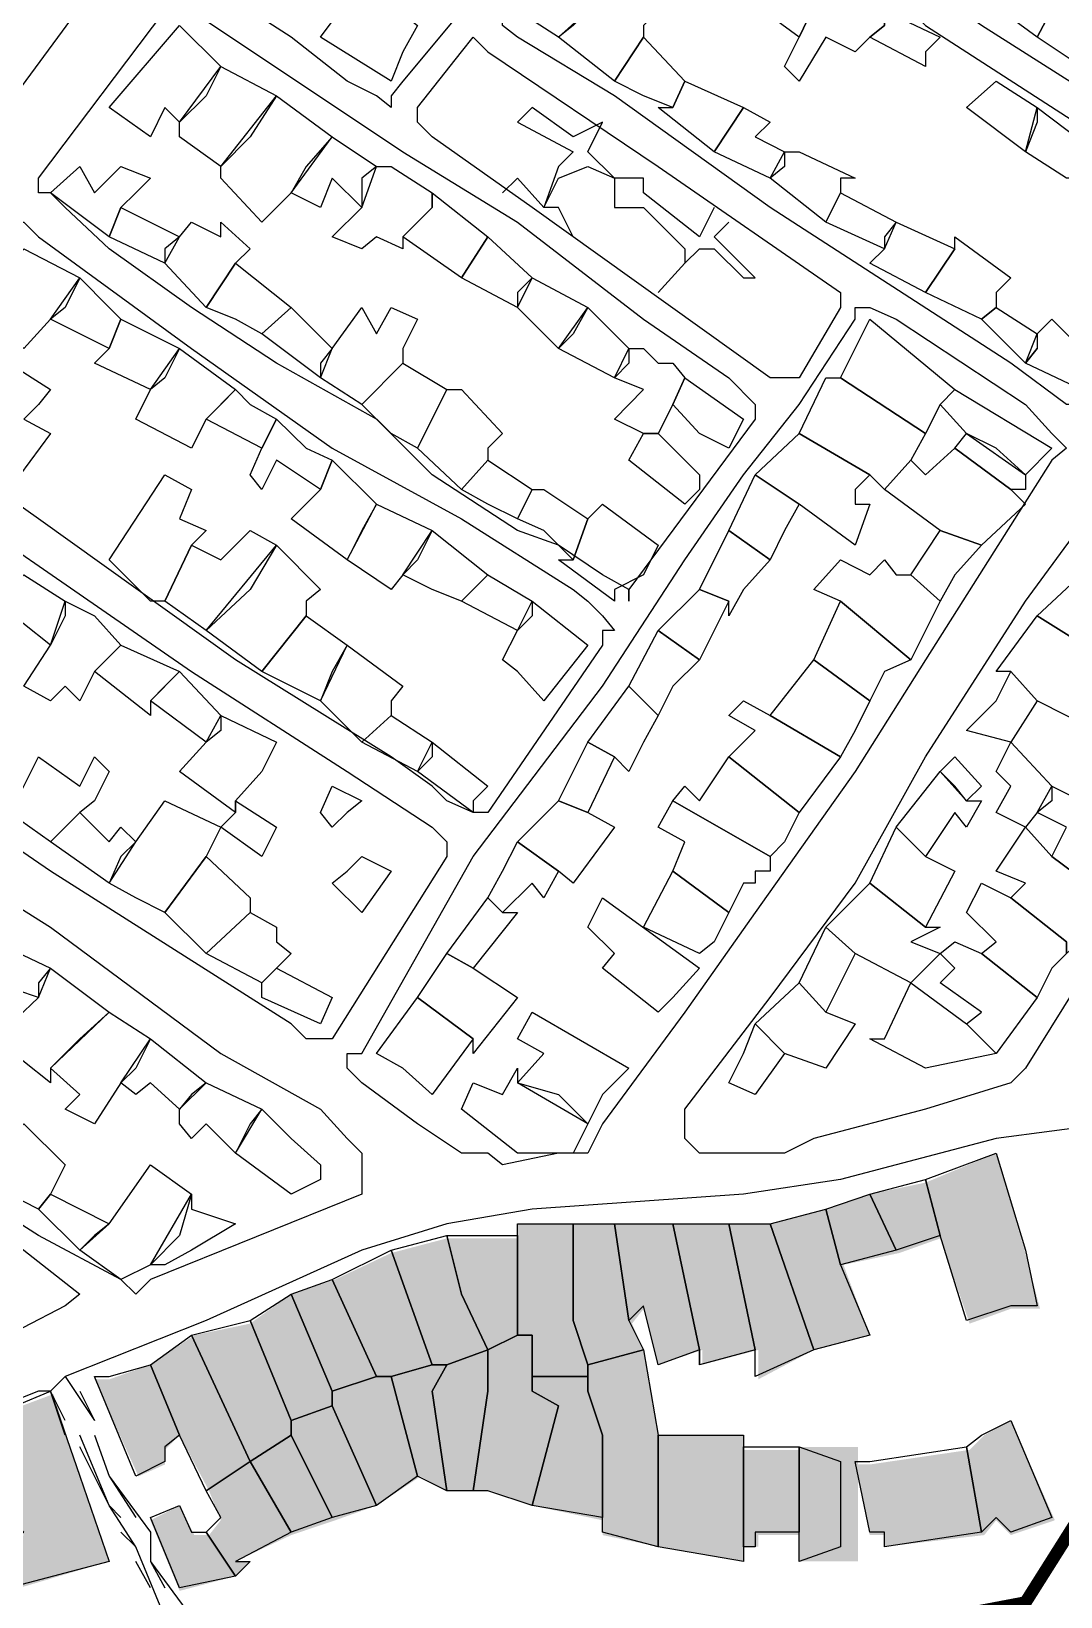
# Model space of a CAD drawing. Header units: millimetres. Extents: x -3588 to 75209, y -3737 to 38254.
# Drawn here: x 28178.4 to 28277.3, y 5004.8 to 5155.3 of the extents above; entities that cross this region are included whole.
import ezdxf

# ---------------------------------------------------------------- set-up
doc = ezdxf.new("R2010")
doc.units = ezdxf.units.MM
doc.layers.add('H', color=250, linetype='Continuous')
doc.layers.add('P', color=253, linetype='Continuous')

msp = doc.modelspace()

# ---------------------------------------------------------------- hatches: boundary and pattern name
at = {"layer": 'H', "linetype": 'Continuous'}
for points in [[(28265.756, 5039.272), (28264.332, 5044.633), (28271.117, 5047.45), (28273.934, 5037.863), (28275.342, 5032.502), (28272.526, 5032.502), (28268.573, 5031.078), (28265.756, 5039.272), (28265.756, 5039.272)], [(28261.803, 5037.863), (28256.442, 5036.727), (28255.017, 5042.088), (28258.97, 5043.513), (28261.803, 5037.863), (28261.803, 5037.863)], [(28265.756, 5039.272), (28261.803, 5037.863), (28258.97, 5043.513), (28264.332, 5044.633), (28265.756, 5039.272), (28265.756, 5039.272)], [(28256.442, 5036.727), (28258.97, 5029.958), (28253.609, 5028.549), (28249.656, 5040.68), (28255.017, 5042.088), (28256.442, 5036.727), (28256.442, 5036.727)], [(28231.876, 5027.125), (28231.876, 5025.717), (28226.515, 5025.717), (28226.515, 5029.958), (28225.107, 5029.958), (28225.107, 5039.272), (28225.107, 5040.68), (28230.468, 5040.68), (28230.468, 5031.078), (28231.876, 5027.125), (28231.876, 5027.125)], [(28234.693, 5040.68), (28236.117, 5031.078), (28237.237, 5028.549), (28231.876, 5027.125), (28230.468, 5031.078), (28230.468, 5040.68), (28234.693, 5040.68), (28234.693, 5040.68)], [(28234.693, 5040.68), (28240.054, 5040.68), (28242.887, 5028.549), (28238.646, 5027.125), (28237.237, 5032.502), (28236.117, 5031.078), (28234.693, 5040.68), (28234.693, 5040.68)], [(28248.248, 5028.549), (28242.887, 5027.125), (28242.887, 5028.549), (28240.054, 5040.68), (28245.431, 5040.68), (28248.248, 5028.549), (28248.248, 5028.549)], [(28253.609, 5028.549), (28248.248, 5025.717), (28248.248, 5028.549), (28245.431, 5040.68), (28249.656, 5040.68), (28253.609, 5028.549), (28253.609, 5028.549)], [(28222.562, 5028.549), (28218.321, 5027.125), (28216.913, 5027.125), (28212.96, 5037.863), (28218.321, 5039.272), (28219.729, 5033.911), (28222.562, 5028.549), (28222.562, 5028.549)], [(28225.107, 5039.272), (28225.107, 5029.958), (28222.562, 5028.549), (28219.729, 5033.911), (28218.321, 5039.272), (28225.107, 5039.272), (28225.107, 5039.272)], [(28216.913, 5027.125), (28212.96, 5025.717), (28211.551, 5025.717), (28207.598, 5035.319), (28212.96, 5037.863), (28216.913, 5027.125), (28216.913, 5027.125)], [(28211.551, 5025.717), (28207.598, 5024.308), (28203.357, 5033.911), (28207.598, 5035.319), (28211.551, 5025.717), (28211.551, 5025.717)], [(28207.598, 5024.308), (28207.598, 5023.188), (28203.357, 5021.764), (28199.405, 5031.078), (28203.357, 5033.911), (28207.598, 5024.308), (28207.598, 5024.308)], [(28189.818, 5027.125), (28194.043, 5029.958), (28199.405, 5017.539), (28195.468, 5014.994), (28192.635, 5020.355), (28189.818, 5027.125), (28189.818, 5027.125)], [(28199.405, 5031.078), (28203.357, 5021.764), (28203.357, 5020.355), (28199.405, 5017.539), (28194.043, 5029.958), (28199.405, 5031.078), (28199.405, 5031.078)], [(28226.515, 5025.717), (28226.515, 5024.308), (28229.332, 5023.188), (28226.515, 5013.586), (28222.562, 5014.994), (28221.154, 5014.994), (28222.562, 5024.308), (28222.562, 5028.549), (28225.107, 5029.958), (28226.515, 5029.958), (28226.515, 5025.717), (28226.515, 5025.717)], [(28222.562, 5028.549), (28222.562, 5024.308), (28221.154, 5014.994), (28218.321, 5014.994), (28216.913, 5024.308), (28218.321, 5027.125), (28222.562, 5028.549), (28222.562, 5028.549)], [(28238.646, 5020.355), (28238.646, 5009.633), (28233.284, 5010.753), (28233.284, 5012.178), (28233.284, 5014.994), (28233.284, 5020.355), (28231.876, 5024.308), (28231.876, 5025.717), (28231.876, 5027.125), (28237.237, 5028.549), (28238.646, 5020.355), (28238.646, 5020.355)], [(28242.887, 5027.125), (28242.887, 5028.549), (28242.887, 5027.125), (28242.887, 5027.125)], [(28189.818, 5027.125), (28192.635, 5020.355), (28191.227, 5018.947), (28191.227, 5017.539), (28188.682, 5016.402), (28184.457, 5025.717), (28185.865, 5025.717), (28189.818, 5027.125), (28189.818, 5027.125)], [(28216.913, 5027.125), (28218.321, 5027.125), (28216.913, 5024.308), (28218.321, 5014.994), (28215.792, 5016.402), (28212.96, 5025.717), (28216.913, 5027.125), (28216.913, 5027.125)], [(28212.96, 5025.717), (28215.792, 5016.402), (28211.551, 5013.586), (28207.598, 5023.188), (28207.598, 5024.308), (28211.551, 5025.717), (28212.96, 5025.717), (28212.96, 5025.717)], [(28233.284, 5012.178), (28226.515, 5013.586), (28229.332, 5023.188), (28226.515, 5024.308), (28226.515, 5025.717), (28231.876, 5025.717), (28231.876, 5024.308), (28233.284, 5020.355), (28233.284, 5014.994), (28233.284, 5012.178), (28233.284, 5012.178)], [(28185.865, 5008.225), (28176.263, 5005.392), (28175.143, 5009.633), (28177.672, 5010.753), (28176.263, 5012.178), (28173.719, 5021.764), (28180.504, 5024.308), (28183.033, 5016.402), (28185.865, 5008.225), (28185.865, 5008.225)], [(28211.551, 5013.586), (28207.598, 5012.178), (28203.357, 5020.355), (28203.357, 5021.764), (28207.598, 5023.188), (28211.551, 5013.586), (28211.551, 5013.586)], [(28268.573, 5018.947), (28269.981, 5020.355), (28272.526, 5021.764), (28276.767, 5012.178), (28272.526, 5010.753), (28271.117, 5012.178), (28269.981, 5010.753), (28268.573, 5018.947), (28268.573, 5018.947)], [(28199.405, 5017.539), (28203.357, 5020.355), (28207.598, 5012.178), (28203.357, 5010.753), (28199.405, 5017.539), (28199.405, 5017.539)], [(28238.646, 5020.355), (28246.84, 5020.355), (28246.84, 5018.947), (28246.84, 5009.633), (28246.84, 5008.225), (28238.646, 5009.633), (28238.646, 5020.355), (28238.646, 5020.355)], [(28252.201, 5010.753), (28248.248, 5010.753), (28248.248, 5009.633), (28246.84, 5009.633), (28246.84, 5018.947), (28252.201, 5018.947), (28252.201, 5010.753), (28252.201, 5010.753)], [(28252.201, 5008.225), (28257.85, 5008.225), (28257.85, 5019.235), (28252.201, 5019.235), (28252.201, 5008.225)], [(28268.573, 5018.947), (28269.981, 5010.753), (28260.379, 5009.633), (28260.379, 5010.753), (28258.97, 5010.753), (28257.562, 5017.539), (28258.97, 5017.539), (28268.573, 5018.947), (28268.573, 5018.947)], [(28195.468, 5014.994), (28199.405, 5017.539), (28203.357, 5010.753), (28197.996, 5008.225), (28199.405, 5008.225), (28197.996, 5006.8), (28195.468, 5010.753), (28196.588, 5012.178), (28195.468, 5014.994), (28195.468, 5014.994)], [(28189.818, 5012.178), (28192.635, 5013.586), (28194.043, 5010.753), (28195.468, 5010.753), (28197.996, 5006.8), (28192.635, 5005.392), (28189.818, 5012.178), (28189.818, 5012.178)]]:
    msp.add_hatch(color=256, dxfattribs=at).paths.add_polyline_path(points)

# ---------------------------------------------------------------- linework, layer by layer
at = {"layer": 'P'}
for points in [[(28203.357, 5154.723), (28199.405, 5157.267), (28193.771, 5160.084), (28193.771, 5161.508), (28193.771, 5162.628), (28199.405, 5172.231), (28208.735, 5185.786), (28218.321, 5200.733), (28227.635, 5212.88), (28229.059, 5212.88), (28230.468, 5212.88), (28231.876, 5212.88), (28246.84, 5202.158), (28247.96, 5200.733), (28247.96, 5199.325), (28246.84, 5197.917), (28233.284, 5179), (28219.729, 5157.267), (28214.096, 5150.498), (28212.96, 5149.073), (28212.96, 5147.953), (28211.551, 5149.073), (28208.735, 5150.498), (28203.357, 5154.723)], [(28172.31, 5143.712), (28155.938, 5155.859), (28154.53, 5155.859), (28154.53, 5157.267), (28162.708, 5168.278), (28177.672, 5189.723), (28189.818, 5208.927), (28191.227, 5208.927), (28192.635, 5208.927), (28197.996, 5204.686), (28207.31, 5197.917), (28208.735, 5196.508), (28208.735, 5195.372), (28206.19, 5189.723), (28196.588, 5176.184), (28189.818, 5166.869), (28174.855, 5146.545), (28173.447, 5143.712), (28172.31, 5143.712)], [(28294.259, 5141.183), (28292.85, 5141.183), (28269.709, 5155.859), (28238.646, 5177.592), (28238.646, 5179), (28250.792, 5196.508), (28250.792, 5197.917), (28252.201, 5197.917), (28254.745, 5196.508), (28260.379, 5192.555), (28290.034, 5170.822), (28306.405, 5160.084), (28307.814, 5158.675), (28295.395, 5141.183), (28294.259, 5141.183)], [(28257.562, 5162.628), (28264.332, 5155.859), (28291.442, 5138.351), (28292.85, 5136.942), (28291.442, 5136.942), (28280.703, 5120.859), (28280.703, 5119.434), (28279.295, 5119.434), (28277.887, 5119.434), (28272.526, 5123.387), (28249.384, 5138.351), (28234.421, 5149.073), (28225.107, 5154.723), (28223.682, 5155.859), (28223.682, 5157.267), (28223.682, 5158.675), (28235.829, 5176.184), (28237.237, 5176.184), (28249.384, 5168.278), (28257.562, 5162.628)], [(28276.478, 5164.037), (28275.07, 5162.628), (28279.295, 5161.508), (28277.887, 5160.084), (28275.07, 5154.723), (28269.709, 5158.675), (28273.934, 5164.037), (28275.07, 5166.869), (28276.478, 5165.461), (28276.478, 5164.037)], [(28254.745, 5160.084), (28252.201, 5154.723), (28246.84, 5158.675), (28250.792, 5164.037), (28250.792, 5165.461), (28256.154, 5161.508), (28254.745, 5160.084)], [(28260.379, 5157.267), (28260.379, 5155.859), (28258.97, 5154.723), (28257.562, 5153.314), (28254.745, 5154.723), (28252.201, 5150.498), (28250.792, 5151.906), (28252.201, 5154.723), (28254.745, 5160.084), (28256.154, 5161.508), (28260.379, 5157.267)], [(28214.096, 5153.314), (28212.96, 5150.498), (28206.19, 5154.723), (28210.143, 5160.084), (28215.504, 5155.859), (28214.096, 5153.314)], [(28230.468, 5155.859), (28229.059, 5154.723), (28225.107, 5157.267), (28226.515, 5160.084), (28231.876, 5157.267), (28230.468, 5155.859)], [(28237.237, 5155.859), (28237.237, 5154.723), (28234.421, 5150.498), (28229.059, 5154.723), (28231.876, 5157.267), (28233.284, 5160.084), (28238.646, 5157.267), (28237.237, 5155.859)], [(28280.703, 5154.723), (28279.295, 5151.906), (28275.07, 5154.723), (28277.887, 5160.084), (28283.248, 5157.267), (28280.703, 5154.723)], [(28229.059, 5105.895), (28225.107, 5107.304), (28216.913, 5112.665), (28211.551, 5118.026), (28201.949, 5123.387), (28193.771, 5128.749), (28185.865, 5134.398), (28181.624, 5138.351), (28180.216, 5139.759), (28179.08, 5139.759), (28179.08, 5141.183), (28191.227, 5157.267)], [(28193.771, 5157.267), (28214.096, 5143.712), (28225.107, 5136.942), (28237.237, 5127.628), (28245.431, 5121.979), (28247.96, 5119.434), (28247.96, 5118.026), (28235.829, 5101.654), (28235.829, 5100.534), (28235.829, 5101.654), (28233.284, 5103.063), (28229.059, 5105.895)], [(28264.332, 5153.314), (28264.332, 5151.906), (28258.97, 5154.723), (28260.379, 5155.859), (28260.379, 5157.267), (28265.756, 5154.723), (28264.332, 5153.314)], [(28195.18, 5149.073), (28192.635, 5146.545), (28191.227, 5147.953), (28189.818, 5145.136), (28185.865, 5147.953), (28192.635, 5155.859), (28196.588, 5151.906), (28195.18, 5149.073)], [(28250.792, 5121.979), (28249.384, 5121.979), (28226.515, 5138.351), (28216.913, 5145.136), (28215.504, 5146.545), (28215.504, 5147.953), (28219.729, 5153.314), (28220.866, 5154.723), (28222.274, 5153.314), (28238.646, 5142.304), (28256.154, 5130.173), (28256.154, 5128.749), (28252.201, 5121.979), (28250.792, 5121.979)], [(28237.237, 5149.073), (28234.421, 5150.498), (28237.237, 5154.723), (28241.19, 5150.498), (28240.054, 5147.953), (28237.237, 5149.073)], [(28199.405, 5145.136), (28196.588, 5142.304), (28192.635, 5145.136), (28192.635, 5146.545), (28196.588, 5151.906), (28201.949, 5149.073), (28199.405, 5145.136)], [(28244.007, 5143.712), (28238.646, 5147.953), (28240.054, 5147.953), (28241.19, 5150.498), (28246.84, 5147.953), (28244.007, 5143.712)], [(28275.07, 5146.545), (28273.934, 5143.712), (28268.285, 5147.953), (28271.117, 5150.498), (28275.07, 5147.953), (28275.07, 5146.545)], [(28204.782, 5142.304), (28203.357, 5139.759), (28200.541, 5136.942), (28196.588, 5141.183), (28196.588, 5142.304), (28201.949, 5149.073), (28207.31, 5145.136), (28204.782, 5142.304)], [(28233.284, 5146.545), (28230.468, 5145.136), (28226.515, 5147.953), (28225.107, 5146.545), (28230.468, 5143.712), (28229.059, 5142.304), (28227.635, 5138.351), (28225.107, 5141.183), (28223.682, 5139.759)], [(28250.792, 5142.304), (28249.384, 5141.183), (28244.007, 5143.712), (28246.84, 5147.953), (28249.384, 5146.545), (28247.96, 5145.136), (28250.792, 5143.712), (28250.792, 5142.304)], [(28279.295, 5142.304), (28279.295, 5141.183), (28277.887, 5141.183), (28273.934, 5143.712), (28275.07, 5147.953), (28280.703, 5143.712), (28279.295, 5142.304)], [(28244.007, 5138.351), (28242.599, 5135.534), (28237.237, 5139.759), (28237.237, 5141.183), (28234.421, 5141.183), (28231.876, 5143.712), (28233.284, 5146.545)], [(28210.143, 5141.183), (28210.143, 5138.351), (28207.31, 5141.183), (28206.19, 5138.351), (28203.357, 5139.759), (28207.31, 5145.136), (28211.551, 5142.304), (28210.143, 5141.183)], [(28256.154, 5141.183), (28256.154, 5139.759), (28254.745, 5136.942), (28249.384, 5141.183), (28250.792, 5143.712), (28252.201, 5143.712), (28257.562, 5141.183), (28256.154, 5141.183)], [(28188.41, 5139.759), (28186.986, 5138.351), (28185.865, 5135.534), (28180.216, 5139.759), (28183.033, 5142.304), (28184.457, 5139.759), (28186.986, 5142.304), (28189.818, 5141.183), (28188.41, 5139.759)], [(28215.504, 5136.942), (28214.096, 5135.534), (28214.096, 5134.398), (28211.551, 5135.534), (28210.143, 5134.398), (28207.31, 5135.534), (28210.143, 5138.351), (28211.551, 5142.304), (28212.96, 5142.304), (28216.913, 5139.759), (28216.913, 5138.351), (28215.504, 5136.942)], [(28230.468, 5135.534), (28229.059, 5138.351), (28227.635, 5138.351), (28229.059, 5141.183), (28231.876, 5142.304), (28234.421, 5141.183), (28234.421, 5139.759), (28234.421, 5138.351), (28237.237, 5138.351), (28241.19, 5134.398), (28241.19, 5132.99)], [(28219.729, 5131.581), (28214.096, 5135.534), (28216.913, 5138.351), (28216.913, 5139.759), (28222.274, 5135.534), (28219.729, 5131.581)], [(28260.379, 5135.534), (28260.379, 5134.398), (28254.745, 5136.942), (28256.154, 5139.759), (28261.515, 5136.942), (28260.379, 5135.534)], [(28191.227, 5134.398), (28191.227, 5132.99), (28185.865, 5135.534), (28186.986, 5138.351), (28192.635, 5135.534), (28191.227, 5134.398)], [(28233.284, 5099.11), (28234.421, 5097.701), (28233.284, 5097.701), (28233.284, 5096.293), (28222.274, 5080.209), (28220.866, 5080.209), (28218.321, 5081.33), (28216.913, 5082.738), (28212.96, 5085.571), (28197.996, 5094.885), (28179.08, 5108.424), (28165.541, 5118.026), (28164.132, 5119.434), (28165.541, 5120.859), (28176.263, 5136.942), (28177.672, 5136.942), (28179.08, 5135.534), (28193.771, 5124.812), (28207.31, 5115.209), (28219.729, 5108.424), (28230.468, 5101.654), (28231.876, 5100.534), (28233.284, 5099.11)], [(28199.405, 5134.398), (28197.996, 5132.99), (28195.18, 5128.749), (28191.227, 5132.99), (28192.635, 5135.534), (28193.771, 5136.942), (28196.588, 5135.534), (28196.588, 5136.942), (28199.405, 5134.398)], [(28241.19, 5132.99), (28242.599, 5134.398), (28244.007, 5134.398), (28246.84, 5131.581), (28247.96, 5131.581), (28244.007, 5135.534), (28245.431, 5136.942)], [(28264.332, 5130.173), (28258.97, 5132.99), (28260.379, 5134.398), (28261.515, 5136.942), (28267.164, 5134.398), (28264.332, 5130.173)], [(28225.107, 5130.173), (28225.107, 5128.749), (28219.729, 5131.581), (28222.274, 5135.534), (28226.515, 5131.581), (28225.107, 5130.173)], [(28271.117, 5130.173), (28271.117, 5128.749), (28269.709, 5127.628), (28264.332, 5130.173), (28267.164, 5134.398), (28267.164, 5135.534), (28272.526, 5131.581), (28271.117, 5130.173)], [(28181.624, 5128.749), (28180.216, 5127.628), (28177.672, 5124.812), (28173.447, 5128.749), (28177.672, 5134.398), (28183.033, 5131.581), (28181.624, 5128.749)], [(28197.996, 5127.628), (28195.18, 5128.749), (28197.996, 5132.99), (28203.357, 5128.749), (28200.541, 5126.22), (28197.996, 5127.628)], [(28241.19, 5132.99), (28238.646, 5130.173)], [(28185.865, 5128.749), (28186.986, 5127.628), (28185.865, 5124.812), (28180.216, 5127.628), (28183.033, 5131.581), (28185.865, 5128.749)], [(28230.468, 5126.22), (28229.059, 5124.812), (28225.107, 5128.749), (28226.515, 5131.581), (28231.876, 5128.749), (28230.468, 5126.22)], [(28206.19, 5123.387), (28206.19, 5121.979), (28200.541, 5126.22), (28203.357, 5128.749), (28207.31, 5124.812), (28206.19, 5123.387)], [(28214.096, 5124.812), (28214.096, 5123.387), (28210.143, 5119.434), (28206.19, 5121.979), (28207.31, 5124.812), (28210.143, 5128.749), (28211.551, 5126.22), (28212.96, 5128.749), (28215.504, 5127.628), (28214.096, 5124.812)], [(28222.274, 5047.45), (28220.866, 5047.45), (28219.729, 5047.45), (28215.504, 5050.282), (28210.143, 5054.235), (28208.735, 5055.644), (28208.735, 5057.052), (28210.143, 5057.052), (28220.866, 5075.968), (28233.284, 5092.34), (28241.19, 5104.487), (28246.84, 5112.665), (28252.201, 5119.434), (28257.562, 5127.628), (28257.562, 5128.749), (28258.97, 5128.749), (28261.515, 5127.628), (28273.934, 5119.434), (28276.478, 5116.618), (28277.887, 5115.209), (28276.478, 5114.073), (28264.332, 5094.885), (28257.562, 5084.162), (28247.96, 5070.607), (28241.19, 5061.005), (28233.284, 5050.282), (28231.876, 5047.45), (28229.059, 5047.45), (28223.682, 5046.329), (28222.274, 5047.45)], [(28235.829, 5123.387), (28234.421, 5121.979), (28229.059, 5124.812), (28231.876, 5128.749), (28235.829, 5124.812), (28235.829, 5123.387)], [(28275.07, 5124.812), (28273.934, 5123.387), (28269.709, 5127.628), (28271.117, 5128.749), (28275.07, 5126.22), (28275.07, 5124.812)], [(28191.227, 5121.979), (28189.818, 5120.859), (28184.457, 5123.387), (28185.865, 5124.812), (28186.986, 5127.628), (28192.635, 5124.812), (28191.227, 5121.979)], [(28257.562, 5124.812), (28258.97, 5127.628), (28267.164, 5120.859), (28265.756, 5119.434), (28264.332, 5116.618), (28256.154, 5121.979), (28257.562, 5124.812)], [(28279.295, 5124.812), (28281.84, 5123.387), (28279.295, 5120.859), (28273.934, 5123.387), (28275.07, 5124.812), (28273.934, 5123.387), (28275.07, 5126.22), (28276.478, 5127.628), (28279.295, 5124.812)], [(28196.588, 5119.434), (28195.18, 5118.026), (28193.771, 5115.209), (28188.41, 5118.026), (28189.818, 5120.859), (28192.635, 5124.812), (28197.996, 5120.859), (28196.588, 5119.434)], [(28237.237, 5124.812), (28238.646, 5123.387), (28240.054, 5123.387), (28241.19, 5121.979), (28240.054, 5119.434), (28238.646, 5116.618), (28237.237, 5116.618), (28234.421, 5118.026), (28237.237, 5120.859), (28234.421, 5121.979), (28235.829, 5124.812), (28237.237, 5124.812)], [(28179.08, 5119.434), (28177.672, 5118.026), (28180.216, 5116.618), (28176.263, 5111.256), (28170.902, 5115.209), (28173.447, 5118.026), (28176.263, 5123.387), (28180.216, 5120.859), (28179.08, 5119.434)], [(28212.96, 5116.618), (28210.143, 5119.434), (28214.096, 5123.387), (28218.321, 5120.859), (28215.504, 5115.209), (28212.96, 5116.618)], [(28242.599, 5116.618), (28240.054, 5119.434), (28241.19, 5121.979), (28246.84, 5118.026), (28245.431, 5115.209), (28242.599, 5116.618)], [(28262.923, 5114.073), (28260.379, 5111.256), (28258.97, 5112.665), (28252.201, 5116.618), (28254.745, 5121.979), (28256.154, 5121.979), (28264.332, 5116.618), (28262.923, 5114.073)], [(28199.405, 5119.434), (28201.949, 5118.026), (28200.541, 5115.209), (28195.18, 5118.026), (28197.996, 5120.859), (28199.405, 5119.434)], [(28222.274, 5115.209), (28222.274, 5114.073), (28219.729, 5111.256), (28215.504, 5115.209), (28218.321, 5120.859), (28219.729, 5120.859), (28223.682, 5116.618), (28222.274, 5115.209)], [(28271.117, 5115.209), (28268.285, 5116.618), (28265.756, 5119.434), (28267.164, 5120.859), (28276.478, 5115.209), (28273.934, 5112.665), (28271.117, 5115.209)], [(28204.782, 5115.209), (28207.31, 5114.073), (28206.19, 5111.256), (28201.949, 5114.073), (28200.541, 5111.256), (28199.405, 5112.665), (28200.541, 5115.209), (28201.949, 5118.026), (28204.782, 5115.209)], [(28242.599, 5111.256), (28241.19, 5109.848), (28235.829, 5114.073), (28237.237, 5116.618), (28238.646, 5116.618), (28242.599, 5112.665), (28242.599, 5111.256)], [(28257.562, 5111.256), (28257.562, 5109.848), (28258.97, 5109.848), (28257.562, 5105.895), (28252.201, 5109.848), (28247.96, 5112.665), (28252.201, 5116.618), (28258.97, 5112.665), (28257.562, 5111.256)], [(28273.934, 5111.256), (28272.526, 5111.256), (28267.164, 5115.209), (28268.285, 5116.618), (28273.934, 5112.665), (28273.934, 5111.256)], [(28149.169, 5094.885), (28149.169, 5096.293), (28151.986, 5100.534), (28161.3, 5115.209), (28162.708, 5115.209), (28193.771, 5093.748), (28208.735, 5084.162), (28216.913, 5078.785), (28218.321, 5077.377), (28218.321, 5075.968), (28207.31, 5058.46), (28206.19, 5058.46), (28204.782, 5058.46), (28203.357, 5059.885), (28180.216, 5074.56), (28150.577, 5094.885), (28149.169, 5094.885)], [(28272.526, 5111.256), (28273.934, 5109.848), (28269.709, 5105.895), (28265.756, 5107.304), (28260.379, 5111.256), (28262.923, 5114.073), (28264.332, 5112.665), (28267.164, 5115.209), (28272.526, 5111.256)], [(28191.227, 5100.534), (28189.818, 5100.534), (28185.865, 5104.487), (28191.227, 5112.665), (28193.771, 5111.256), (28192.635, 5108.424), (28195.18, 5107.304), (28193.771, 5105.895), (28191.227, 5100.534)], [(28210.143, 5107.304), (28208.735, 5104.487), (28203.357, 5108.424), (28206.19, 5111.256), (28207.31, 5114.073), (28211.551, 5109.848), (28210.143, 5107.304)], [(28222.274, 5109.848), (28219.729, 5111.256), (28222.274, 5114.073), (28226.515, 5111.256), (28225.107, 5108.424), (28222.274, 5109.848)], [(28250.792, 5107.304), (28249.384, 5104.487), (28245.431, 5107.304), (28247.96, 5112.665), (28252.201, 5109.848), (28250.792, 5107.304)], [(28227.635, 5107.304), (28225.107, 5108.424), (28226.515, 5111.256), (28227.635, 5111.256), (28231.876, 5108.424), (28230.468, 5104.487), (28227.635, 5107.304)], [(28287.489, 5077.377), (28273.934, 5055.644), (28272.526, 5054.235), (28264.332, 5051.691), (28253.609, 5048.874), (28250.792, 5047.45), (28245.431, 5047.45), (28244.007, 5047.45), (28242.599, 5047.45), (28241.19, 5048.874), (28241.19, 5050.282), (28241.19, 5051.691), (28249.384, 5062.413), (28257.562, 5073.424), (28264.332, 5085.571), (28273.934, 5100.534), (28281.84, 5111.256)], [(28215.504, 5104.487), (28214.096, 5103.063), (28212.96, 5101.654), (28208.735, 5104.487), (28211.551, 5109.848), (28216.913, 5107.304), (28215.504, 5104.487)], [(28237.237, 5103.063), (28234.421, 5101.654), (28234.421, 5100.534), (28229.059, 5104.487), (28230.468, 5104.487), (28231.876, 5108.424), (28233.284, 5109.848), (28238.646, 5105.895), (28237.237, 5103.063)], [(28199.405, 5101.654), (28195.18, 5097.701), (28191.227, 5100.534), (28193.771, 5105.895), (28196.588, 5104.487), (28199.405, 5107.304), (28201.949, 5105.895), (28199.405, 5101.654)], [(28220.866, 5101.654), (28219.729, 5100.534), (28216.913, 5101.654), (28214.096, 5103.063), (28216.913, 5107.304), (28222.274, 5103.063), (28220.866, 5101.654)], [(28246.84, 5101.654), (28245.431, 5099.11), (28245.431, 5100.534), (28242.599, 5101.654), (28245.431, 5107.304), (28249.384, 5104.487), (28246.84, 5101.654)], [(28267.164, 5103.063), (28265.756, 5100.534), (28262.923, 5103.063), (28265.756, 5107.304), (28269.709, 5105.895), (28267.164, 5103.063)], [(28204.782, 5100.534), (28204.782, 5099.11), (28200.541, 5093.748), (28195.18, 5097.701), (28201.949, 5105.895), (28206.19, 5101.654), (28204.782, 5100.534)], [(28261.515, 5103.063), (28262.923, 5103.063), (28265.756, 5100.534), (28262.923, 5094.885), (28256.154, 5100.534), (28253.609, 5101.654), (28256.154, 5104.487), (28258.97, 5103.063), (28260.379, 5104.487), (28261.515, 5103.063)], [(28181.624, 5099.11), (28180.216, 5096.293), (28174.855, 5100.534), (28177.672, 5103.063), (28181.624, 5100.534), (28181.624, 5099.11)], [(28226.515, 5099.11), (28225.107, 5097.701), (28219.729, 5100.534), (28222.274, 5103.063), (28226.515, 5100.534), (28226.515, 5099.11)], [(28281.84, 5100.534), (28284.656, 5099.11), (28281.84, 5094.885), (28275.07, 5099.11), (28279.295, 5103.063), (28281.84, 5100.534)], [(28244.007, 5097.701), (28242.599, 5094.885), (28238.646, 5097.701), (28242.599, 5101.654), (28245.431, 5100.534), (28244.007, 5097.701)], [(28184.457, 5099.11), (28186.986, 5096.293), (28184.457, 5093.748), (28183.033, 5090.932), (28181.624, 5092.34), (28180.216, 5090.932), (28177.672, 5092.34), (28180.216, 5096.293), (28181.624, 5100.534), (28184.457, 5099.11)], [(28207.31, 5093.748), (28206.19, 5090.932), (28200.541, 5093.748), (28204.782, 5099.11), (28208.735, 5096.293), (28207.31, 5093.748)], [(28225.107, 5093.748), (28223.682, 5094.885), (28225.107, 5097.701), (28226.515, 5100.534), (28231.876, 5096.293), (28227.635, 5090.932), (28225.107, 5093.748)], [(28260.379, 5093.748), (28258.97, 5090.932), (28253.609, 5094.885), (28256.154, 5100.534), (28262.923, 5094.885), (28260.379, 5093.748)], [(28281.84, 5090.932), (28280.703, 5088.099), (28275.07, 5090.932), (28272.526, 5093.748), (28271.117, 5093.748), (28275.07, 5099.11), (28281.84, 5094.885), (28283.248, 5092.34), (28281.84, 5090.932)], [(28240.054, 5092.34), (28238.646, 5089.523), (28235.829, 5092.34), (28238.646, 5097.701), (28242.599, 5094.885), (28240.054, 5092.34)], [(28191.227, 5092.34), (28189.818, 5090.932), (28189.818, 5089.523), (28184.457, 5093.748), (28186.986, 5096.293), (28192.635, 5093.748), (28191.227, 5092.34)], [(28212.96, 5090.932), (28212.96, 5089.523), (28210.143, 5086.979), (28206.19, 5090.932), (28208.735, 5096.293), (28214.096, 5092.34), (28212.96, 5090.932)], [(28257.562, 5088.099), (28256.154, 5085.571), (28249.384, 5089.523), (28253.609, 5094.885), (28258.97, 5090.932), (28257.562, 5088.099)], [(28196.588, 5088.099), (28195.18, 5086.979), (28189.818, 5090.932), (28192.635, 5093.748), (28196.588, 5089.523), (28196.588, 5088.099)], [(28271.117, 5090.932), (28272.526, 5093.748), (28275.07, 5090.932), (28272.526, 5086.979), (28268.285, 5088.099), (28271.117, 5090.932)], [(28237.237, 5086.979), (28235.829, 5084.162), (28234.421, 5085.571), (28231.876, 5086.979), (28235.829, 5092.34), (28238.646, 5089.523), (28237.237, 5086.979)], [(28166.661, 5047.45), (28155.938, 5055.644), (28142.383, 5063.837), (28137.022, 5069.199), (28132.797, 5070.607), (28132.797, 5072.015), (28132.797, 5073.424), (28143.808, 5090.932), (28145.216, 5090.932), (28146.336, 5090.932), (28147.761, 5089.523), (28162.708, 5080.209), (28180.216, 5069.199), (28196.588, 5057.052), (28206.19, 5051.691), (28208.735, 5048.874), (28210.143, 5047.45), (28210.143, 5044.921), (28210.143, 5043.513), (28189.818, 5035.319), (28188.41, 5033.911), (28186.986, 5035.319), (28179.08, 5039.56), (28166.661, 5047.45)], [(28249.384, 5089.523), (28256.154, 5085.571), (28252.201, 5080.209), (28245.431, 5085.571), (28247.96, 5088.099), (28245.431, 5089.523), (28246.84, 5090.932), (28249.384, 5089.523)], [(28200.541, 5084.162), (28197.996, 5081.33), (28197.996, 5080.209), (28192.635, 5084.162), (28195.18, 5086.979), (28196.588, 5089.523), (28201.949, 5086.979), (28200.541, 5084.162)], [(28216.913, 5085.571), (28215.504, 5084.162), (28210.143, 5086.979), (28212.96, 5089.523), (28216.913, 5086.979), (28216.913, 5085.571)], [(28184.457, 5081.33), (28183.033, 5080.209), (28180.216, 5077.377), (28176.263, 5080.209), (28177.672, 5082.738), (28179.08, 5085.571), (28183.033, 5082.738), (28184.457, 5085.571), (28185.865, 5084.162), (28184.457, 5081.33)], [(28220.866, 5081.33), (28220.866, 5080.209), (28215.504, 5084.162), (28216.913, 5086.979), (28222.274, 5082.738), (28220.866, 5081.33)], [(28230.468, 5084.162), (28231.876, 5086.979), (28234.421, 5085.571), (28231.876, 5080.209), (28229.059, 5081.33), (28230.468, 5084.162)], [(28250.792, 5077.377), (28249.384, 5075.968), (28240.054, 5081.33), (28241.19, 5082.738), (28242.599, 5081.33), (28245.431, 5085.571), (28252.201, 5080.209), (28250.792, 5077.377)], [(28267.164, 5082.738), (28265.756, 5084.162), (28267.164, 5085.571), (28269.709, 5082.738), (28268.285, 5081.33), (28267.164, 5082.738)], [(28276.478, 5081.33), (28275.07, 5080.209), (28273.934, 5078.785), (28271.117, 5080.209), (28272.526, 5082.738), (28271.117, 5084.162), (28272.526, 5086.979), (28276.478, 5082.738), (28276.478, 5081.33)], [(28268.285, 5081.33), (28269.709, 5081.33), (28268.285, 5078.785), (28267.164, 5080.209), (28264.332, 5075.968), (28261.515, 5078.785), (28265.756, 5084.162), (28268.285, 5081.33)], [(28208.735, 5080.209), (28207.31, 5078.785), (28206.19, 5080.209), (28207.31, 5082.738), (28210.143, 5081.33), (28208.735, 5080.209)], [(28279.295, 5081.33), (28284.656, 5077.377), (28281.84, 5072.015), (28276.478, 5075.968), (28277.887, 5078.785), (28275.07, 5080.209), (28276.478, 5082.738), (28279.295, 5081.33)], [(28188.41, 5072.015), (28185.865, 5073.424), (28188.41, 5077.377), (28191.227, 5081.33), (28196.588, 5078.785), (28195.18, 5075.968), (28191.227, 5070.607), (28188.41, 5072.015)], [(28197.996, 5080.209), (28197.996, 5081.33), (28201.949, 5078.785), (28200.541, 5075.968), (28196.588, 5078.785), (28197.996, 5080.209)], [(28231.876, 5080.209), (28234.421, 5078.785), (28230.468, 5073.424), (28229.059, 5074.56), (28225.107, 5077.377), (28229.059, 5081.33), (28231.876, 5080.209)], [(28247.96, 5074.56), (28247.96, 5073.424), (28246.84, 5073.424), (28245.431, 5070.607), (28240.054, 5074.56), (28241.19, 5077.377), (28238.646, 5078.785), (28240.054, 5081.33), (28249.384, 5075.968), (28249.384, 5074.56), (28247.96, 5074.56)], [(28186.986, 5075.968), (28185.865, 5073.424), (28180.216, 5077.377), (28183.033, 5080.209), (28185.865, 5077.377), (28186.986, 5078.785), (28188.41, 5077.377), (28186.986, 5075.968)], [(28180.216, 5024.596), (28179.08, 5024.596), (28165.541, 5019.235), (28159.891, 5016.402), (28155.938, 5016.402), (28154.53, 5017.811), (28135.614, 5029.958), (28118.106, 5042.088), (28103.158, 5051.691), (28086.786, 5061.005), (28073.231, 5070.607), (28063.917, 5077.377), (28061.084, 5078.785), (28058.268, 5077.377), (28051.498, 5069.199)], [(28264.332, 5075.968), (28267.164, 5074.56), (28264.332, 5069.199), (28258.97, 5073.424), (28261.515, 5078.785), (28264.332, 5075.968)], [(28280.703, 5069.199), (28277.887, 5066.654), (28277.887, 5067.774), (28272.526, 5072.015), (28273.934, 5073.424), (28271.117, 5074.56), (28273.934, 5078.785), (28276.478, 5075.968), (28281.84, 5072.015), (28280.703, 5069.199)], [(28223.682, 5074.56), (28225.107, 5077.377), (28229.059, 5074.56), (28227.635, 5072.015), (28226.515, 5073.424), (28223.682, 5070.607), (28222.274, 5072.015), (28223.682, 5074.56)], [(28199.405, 5072.015), (28199.405, 5070.607), (28195.18, 5066.654), (28191.227, 5070.607), (28195.18, 5075.968), (28199.405, 5072.015)], [(28208.735, 5074.56), (28210.143, 5075.968), (28212.96, 5074.56), (28210.143, 5070.607), (28207.31, 5073.424), (28208.735, 5074.56)], [(28244.007, 5067.774), (28242.599, 5066.654), (28237.237, 5069.199), (28240.054, 5074.56), (28245.431, 5070.607), (28244.007, 5067.774)], [(28352.416, 5072.015), (28344.222, 5066.654), (28341.678, 5063.837), (28330.683, 5061.005), (28315.72, 5057.052), (28304.981, 5054.235), (28296.803, 5053.099), (28291.442, 5053.099), (28281.84, 5050.282), (28271.117, 5048.874), (28256.154, 5044.921), (28246.84, 5043.513), (28226.515, 5042.088), (28218.321, 5040.68), (28210.143, 5038.136), (28195.18, 5031.366), (28181.624, 5026.005)], [(28225.107, 5070.607), (28220.866, 5065.246), (28218.321, 5066.654), (28222.274, 5072.015), (28223.682, 5070.607), (28225.107, 5070.607)], [(28240.054, 5062.413), (28238.646, 5061.005), (28233.284, 5065.246), (28234.421, 5066.654), (28231.876, 5069.199), (28233.284, 5072.015), (28242.599, 5065.246), (28240.054, 5062.413)], [(28264.332, 5069.199), (28265.756, 5069.199), (28262.923, 5067.774), (28265.756, 5066.654), (28262.923, 5063.837), (28257.562, 5066.654), (28254.745, 5069.199), (28258.97, 5073.424), (28264.332, 5069.199)], [(28276.478, 5065.246), (28275.07, 5062.413), (28269.709, 5066.654), (28271.117, 5067.774), (28268.285, 5070.607), (28269.709, 5073.424), (28272.526, 5072.015), (28277.887, 5067.774), (28277.887, 5066.654), (28276.478, 5065.246)], [(28203.357, 5066.654), (28201.949, 5065.246), (28200.541, 5063.837), (28195.18, 5066.654), (28199.405, 5070.607), (28201.949, 5069.199), (28201.949, 5067.774), (28203.357, 5066.654)], [(28120.65, 5047.45), (28119.242, 5047.45), (28118.106, 5048.874), (28118.106, 5050.282), (28118.106, 5051.691), (28126.012, 5065.246), (28128.844, 5069.199), (28130.253, 5069.199), (28131.661, 5069.199), (28135.614, 5066.654), (28157.347, 5051.691), (28177.672, 5038.136), (28183.033, 5033.911), (28181.624, 5032.774), (28173.447, 5028.549), (28164.132, 5024.596), (28158.755, 5021.764), (28154.53, 5023.188), (28142.383, 5032.774), (28130.253, 5039.56), (28122.059, 5046.329), (28120.65, 5047.45)], [(28256.154, 5063.837), (28254.745, 5061.005), (28252.201, 5063.837), (28254.745, 5069.199), (28257.562, 5066.654), (28256.154, 5063.837)], [(28179.08, 5063.837), (28179.08, 5062.413), (28174.855, 5063.837), (28173.447, 5062.413), (28172.31, 5063.837), (28174.855, 5067.774), (28180.216, 5065.246), (28179.08, 5063.837)], [(28269.709, 5066.654), (28275.07, 5062.413), (28271.117, 5057.052), (28268.285, 5059.885), (28269.709, 5061.005), (28265.756, 5063.837), (28267.164, 5065.246), (28265.756, 5066.654), (28267.164, 5067.774), (28269.709, 5066.654)], [(28220.866, 5065.246), (28225.107, 5062.413), (28220.866, 5057.052), (28220.866, 5058.46), (28215.504, 5062.413), (28218.321, 5066.654), (28220.866, 5065.246)], [(28183.033, 5058.46), (28180.216, 5055.644), (28180.216, 5054.235), (28174.855, 5058.46), (28179.08, 5062.413), (28180.216, 5065.246), (28185.865, 5061.005), (28183.033, 5058.46)], [(28206.19, 5059.885), (28200.541, 5062.413), (28200.541, 5063.837), (28201.949, 5065.246), (28207.31, 5062.413), (28206.19, 5059.885)], [(28254.745, 5061.005), (28257.562, 5059.885), (28254.745, 5055.644), (28250.792, 5057.052), (28247.96, 5059.885), (28252.201, 5063.837), (28254.745, 5061.005)], [(28268.285, 5059.885), (28271.117, 5057.052), (28264.332, 5055.644), (28258.97, 5058.46), (28260.379, 5058.46), (28262.923, 5063.837), (28268.285, 5059.885)], [(28214.096, 5055.644), (28211.551, 5057.052), (28215.504, 5062.413), (28220.866, 5058.46), (28216.913, 5053.099), (28214.096, 5055.644)], [(28188.41, 5055.644), (28186.986, 5054.235), (28184.457, 5050.282), (28181.624, 5051.691), (28183.033, 5053.099), (28180.216, 5055.644), (28185.865, 5061.005), (28189.818, 5058.46), (28188.41, 5055.644)], [(28233.284, 5053.099), (28231.876, 5050.282), (28225.107, 5054.235), (28227.635, 5057.052), (28225.107, 5058.46), (28226.515, 5061.005), (28235.829, 5055.644), (28233.284, 5053.099)], [(28193.771, 5053.099), (28192.635, 5051.691), (28189.818, 5054.235), (28188.41, 5053.099), (28186.986, 5054.235), (28189.818, 5058.46), (28195.18, 5054.235), (28193.771, 5053.099)], [(28246.84, 5057.052), (28247.96, 5059.885), (28250.792, 5057.052), (28247.96, 5053.099), (28245.431, 5054.235), (28246.84, 5057.052)], [(28229.059, 5053.099), (28231.876, 5050.282), (28230.468, 5047.45), (28225.107, 5047.45), (28219.729, 5051.691), (28220.866, 5054.235), (28223.682, 5053.099), (28225.107, 5055.644), (28225.107, 5054.235), (28229.059, 5053.099)], [(28199.405, 5050.282), (28197.996, 5047.45), (28195.18, 5050.282), (28193.771, 5048.874), (28192.635, 5050.282), (28192.635, 5051.691), (28195.18, 5054.235), (28200.541, 5051.691), (28199.405, 5050.282)], [(28203.357, 5048.874), (28206.19, 5046.329), (28206.19, 5044.921), (28203.357, 5043.513), (28197.996, 5047.45), (28200.541, 5051.691), (28203.357, 5048.874)], [(28180.216, 5043.513), (28179.08, 5042.088), (28173.447, 5044.921), (28176.263, 5048.874), (28177.672, 5050.282), (28181.624, 5046.329), (28180.216, 5043.513)], [(28265.756, 5039.56), (28264.332, 5044.921), (28271.117, 5047.45), (28273.934, 5038.136), (28275.07, 5032.774), (28272.526, 5032.774), (28268.285, 5031.366), (28265.756, 5039.56), (28265.756, 5039.56)], [(28192.635, 5039.56), (28189.818, 5036.727), (28186.986, 5035.319), (28183.033, 5038.136), (28185.865, 5040.68), (28189.818, 5046.329), (28193.771, 5043.513), (28192.635, 5039.56)], [(28265.756, 5039.56), (28261.515, 5038.136), (28258.97, 5043.513), (28264.332, 5044.921), (28265.756, 5039.56), (28265.756, 5039.56)], [(28184.457, 5039.56), (28183.033, 5038.136), (28179.08, 5042.088), (28180.216, 5043.513), (28185.865, 5040.68), (28184.457, 5039.56)], [(28193.771, 5038.136), (28191.227, 5036.727), (28189.818, 5036.727), (28193.771, 5043.513), (28193.771, 5042.088), (28197.996, 5040.68), (28193.771, 5038.136)], [(28261.515, 5038.136), (28256.154, 5036.727), (28254.745, 5042.088), (28258.97, 5043.513), (28261.515, 5038.136), (28261.515, 5038.136)], [(28256.154, 5036.727), (28258.97, 5029.958), (28253.609, 5028.549), (28249.384, 5040.68), (28254.745, 5042.088), (28256.154, 5036.727), (28256.154, 5036.727)], [(28231.876, 5027.125), (28231.876, 5026.005), (28226.515, 5026.005), (28226.515, 5029.958), (28225.107, 5029.958), (28225.107, 5039.56), (28225.107, 5040.68), (28230.468, 5040.68), (28230.468, 5031.366), (28231.876, 5027.125), (28231.876, 5027.125)], [(28234.421, 5040.68), (28235.829, 5031.366), (28237.237, 5028.549), (28231.876, 5027.125), (28230.468, 5031.366), (28230.468, 5040.68), (28234.421, 5040.68), (28234.421, 5040.68)], [(28234.421, 5040.68), (28240.054, 5040.68), (28242.599, 5028.549), (28238.646, 5027.125), (28237.237, 5032.774), (28235.829, 5031.366), (28234.421, 5040.68), (28234.421, 5040.68)], [(28247.96, 5028.549), (28242.599, 5027.125), (28242.599, 5028.549), (28240.054, 5040.68), (28245.431, 5040.68), (28247.96, 5028.549), (28247.96, 5028.549)], [(28253.609, 5028.549), (28247.96, 5026.005), (28247.96, 5028.549), (28245.431, 5040.68), (28249.384, 5040.68), (28253.609, 5028.549), (28253.609, 5028.549)], [(28222.274, 5028.549), (28218.321, 5027.125), (28216.913, 5027.125), (28212.96, 5038.136), (28218.321, 5039.56), (28219.729, 5033.911), (28222.274, 5028.549), (28222.274, 5028.549)], [(28225.107, 5039.56), (28225.107, 5029.958), (28222.274, 5028.549), (28219.729, 5033.911), (28218.321, 5039.56), (28225.107, 5039.56), (28225.107, 5039.56)], [(28216.913, 5027.125), (28212.96, 5026.005), (28211.551, 5026.005), (28207.31, 5035.319), (28212.96, 5038.136), (28216.913, 5027.125), (28216.913, 5027.125)], [(28211.551, 5026.005), (28207.31, 5024.596), (28203.357, 5033.911), (28207.31, 5035.319), (28211.551, 5026.005), (28211.551, 5026.005)], [(28207.31, 5024.596), (28207.31, 5023.188), (28203.357, 5021.764), (28199.405, 5031.366), (28203.357, 5033.911), (28207.31, 5024.596), (28207.31, 5024.596)], [(28199.405, 5031.366), (28203.357, 5021.764), (28203.357, 5020.355), (28199.405, 5017.811), (28193.771, 5029.958), (28199.405, 5031.366), (28199.405, 5031.366)], [(28189.818, 5027.125), (28193.771, 5029.958), (28199.405, 5017.811), (28195.18, 5014.994), (28192.635, 5020.355), (28189.818, 5027.125), (28189.818, 5027.125)], [(28226.515, 5026.005), (28226.515, 5024.596), (28229.059, 5023.188), (28226.515, 5013.586), (28222.274, 5014.994), (28220.866, 5014.994), (28222.274, 5024.596), (28222.274, 5028.549), (28225.107, 5029.958), (28226.515, 5029.958), (28226.515, 5026.005), (28226.515, 5026.005)], [(28222.274, 5028.549), (28222.274, 5024.596), (28220.866, 5014.994), (28218.321, 5014.994), (28216.913, 5024.596), (28218.321, 5027.125), (28222.274, 5028.549), (28222.274, 5028.549)], [(28238.646, 5020.355), (28238.646, 5009.633), (28233.284, 5011.041), (28233.284, 5012.45), (28233.284, 5014.994), (28233.284, 5020.355), (28231.876, 5024.596), (28231.876, 5026.005), (28231.876, 5027.125), (28237.237, 5028.549), (28238.646, 5020.355), (28238.646, 5020.355)], [(28242.599, 5027.125), (28242.599, 5028.549), (28242.599, 5027.125), (28242.599, 5027.125)], [(28189.818, 5027.125), (28192.635, 5020.355), (28191.227, 5019.235), (28191.227, 5017.811), (28188.41, 5016.402), (28184.457, 5026.005), (28185.865, 5026.005), (28189.818, 5027.125), (28189.818, 5027.125)], [(28216.913, 5027.125), (28218.321, 5027.125), (28216.913, 5024.596), (28218.321, 5014.994), (28215.504, 5016.402), (28212.96, 5026.005), (28216.913, 5027.125), (28216.913, 5027.125)], [(28181.624, 5026.005), (28180.216, 5024.596)], [(28181.624, 5026.005), (28184.457, 5021.764)], [(28212.96, 5026.005), (28215.504, 5016.402), (28211.551, 5013.586), (28207.31, 5023.188), (28207.31, 5024.596), (28211.551, 5026.005), (28212.96, 5026.005), (28212.96, 5026.005)], [(28233.284, 5012.45), (28226.515, 5013.586), (28229.059, 5023.188), (28226.515, 5024.596), (28226.515, 5026.005), (28231.876, 5026.005), (28231.876, 5024.596), (28233.284, 5020.355), (28233.284, 5014.994), (28233.284, 5012.45), (28233.284, 5012.45)], [(28185.865, 5008.225), (28176.263, 5005.68), (28174.855, 5009.633), (28177.672, 5011.041), (28176.263, 5012.45), (28173.447, 5021.764), (28180.216, 5024.596), (28183.033, 5016.402), (28185.865, 5008.225), (28185.865, 5008.225)], [(28181.624, 5020.355), (28180.216, 5024.596)], [(28181.624, 5021.764), (28180.216, 5024.596)], [(28183.033, 5024.596), (28184.457, 5021.764)], [(28211.551, 5013.586), (28207.31, 5012.45), (28203.357, 5020.355), (28203.357, 5021.764), (28207.31, 5023.188), (28211.551, 5013.586), (28211.551, 5013.586)], [(28268.285, 5019.235), (28269.709, 5020.355), (28272.526, 5021.764), (28276.478, 5012.45), (28272.526, 5011.041), (28271.117, 5012.45), (28269.709, 5011.041), (28268.285, 5019.235), (28268.285, 5019.235)], [(28186.986, 5012.45), (28185.865, 5013.586), (28183.033, 5020.355)], [(28184.457, 5020.355), (28185.865, 5016.402), (28189.818, 5011.041)], [(28184.457, 5020.355), (28185.865, 5016.402), (28188.41, 5012.45)], [(28199.405, 5017.811), (28203.357, 5020.355), (28207.31, 5012.45), (28203.357, 5011.041), (28199.405, 5017.811), (28199.405, 5017.811)], [(28238.646, 5020.355), (28246.84, 5020.355), (28246.84, 5019.235), (28246.84, 5009.633), (28246.84, 5008.225), (28238.646, 5009.633), (28238.646, 5020.355), (28238.646, 5020.355)], [(28188.41, 5009.633), (28185.865, 5013.586), (28183.033, 5019.235)], [(28195.18, 5014.994), (28199.405, 5017.811), (28203.357, 5011.041), (28197.996, 5008.225), (28199.405, 5008.225), (28197.996, 5006.8), (28195.18, 5011.041), (28196.588, 5012.45), (28195.18, 5014.994), (28195.18, 5014.994)], [(28252.201, 5011.041), (28247.96, 5011.041), (28247.96, 5009.633), (28246.84, 5009.633), (28246.84, 5019.235), (28252.201, 5019.235), (28252.201, 5011.041), (28252.201, 5011.041)], [(28252.201, 5011.041), (28252.201, 5019.235), (28256.154, 5017.811), (28256.154, 5009.633), (28252.201, 5008.225), (28252.201, 5011.041), (28252.201, 5011.041)], [(28268.285, 5019.235), (28269.709, 5011.041), (28260.379, 5009.633), (28260.379, 5011.041), (28258.97, 5011.041), (28257.562, 5017.811), (28258.97, 5017.811), (28268.285, 5019.235), (28268.285, 5019.235)], [(28189.818, 5012.45), (28192.635, 5013.586), (28193.771, 5011.041), (28195.18, 5011.041), (28197.996, 5006.8), (28192.635, 5005.68), (28189.818, 5012.45), (28189.818, 5012.45)], [(28191.227, 5002.863), (28188.41, 5009.633), (28186.986, 5011.041)], [(28189.818, 5011.041), (28189.818, 5008.225), (28193.771, 5002.863)], [(28189.818, 5009.633), (28189.818, 5008.225), (28191.227, 5005.68)], [(28189.818, 5005.68), (28188.41, 5008.225)]]:
    msp.add_lwpolyline(points, dxfattribs=at)
at = {"layer": 'P', "const_width": 1.2}
msp.add_lwpolyline([(28258.97, 5001.439), (28273.934, 5004.272), (28280.703, 5014.994), (28287.489, 5021.764), (28296.803, 5020.355), (28302.164, 5016.402), (28323.897, 5019.235), (28333.5, 5024.596), (28333.5, 5036.727), (28341.678, 5036.727)], dxfattribs=at)
at = {"layer": 'P', "color": 254, "const_width": 1.2}
msp.add_lwpolyline([(28341.678, 5036.727), (28333.5, 5036.727), (28333.5, 5024.596), (28323.897, 5019.235), (28302.164, 5016.402), (28296.803, 5020.355), (28287.489, 5021.764), (28280.703, 5014.994), (28273.934, 5004.272), (28258.97, 5001.439)], dxfattribs=at)

doc.saveas('drawing.dxf')
